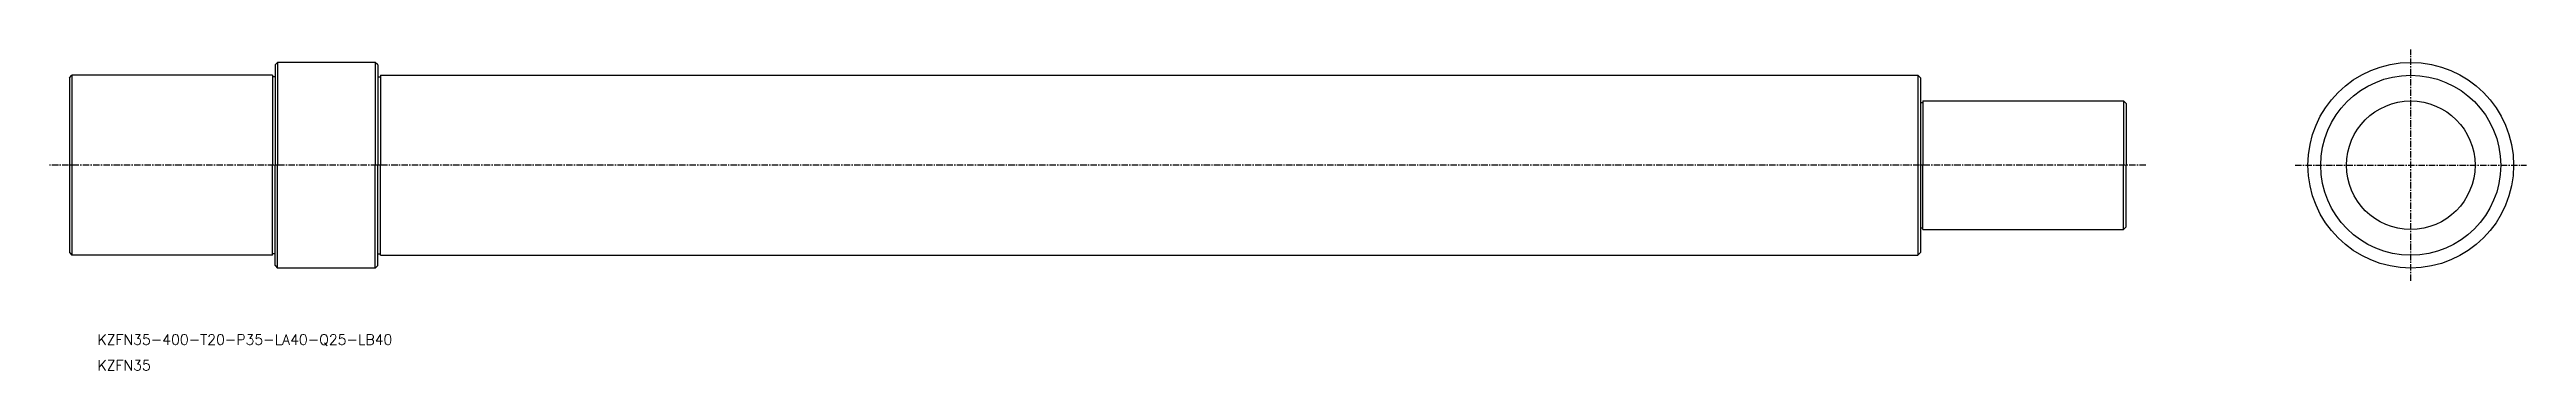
# Model space of a CAD drawing. Extents: x -21507 to -19844, y 30600 to 32128.
# Drawn here: x -21507.2 to -21025.5, y 32065.2 to 32127.6 of the extents above; entities outside this region: 1.
import ezdxf

# ---------------------------------------------------------------- set-up
doc = ezdxf.new("R2010")
doc.units = 0
doc.header["$PDMODE"] = 1
doc.linetypes.add('CENTER', pattern=[2, 1.25, -0.25, 0.25, -0.25])
doc.layers.get('0').update_dxf_attribs({"linetype": 'CONTINUOUS'})
doc.layers.add('CENTER', color=1, linetype='CENTER')
doc.styles.add('MISUMI', font='txt.shx')

msp = doc.modelspace()

# ---------------------------------------------------------------- linework, layer by layer
at = {"color": 7, "linetype": 'CONTINUOUS'}
for p, q in [((-21503.37, 32122.07), (-21502.87, 32122.57)), ((-21463.87, 32122.57), (-21502.87, 32122.57)), ((-21502.87, 32122.57), (-21502.87, 32087.57)), ((-21463.87, 32122.57), (-21463.87, 32105.07)), ((-21463.37, 32122.27), (-21463.87, 32122.27)), ((-21463.37, 32124.57), (-21462.87, 32125.07)), ((-21463.37, 32124.57), (-21463.37, 32105.07)), ((-21443.87, 32125.07), (-21462.87, 32125.07)), ((-21462.87, 32125.07), (-21462.87, 32105.07)), ((-21443.87, 32125.07), (-21443.87, 32105.07)), ((-21443.37, 32124.57), (-21443.87, 32125.07)), ((-21443.37, 32124.57), (-21443.37, 32105.07)), ((-21443.37, 32122.27), (-21442.87, 32122.27)), ((-21442.87, 32122.57), (-21143.87, 32122.57)), ((-21442.87, 32122.57), (-21442.87, 32105.07)), ((-21143.87, 32122.57), (-21143.87, 32087.57)), ((-21143.37, 32122.07), (-21143.87, 32122.57)), ((-21503.37, 32122.07), (-21503.37, 32088.07)), ((-21143.37, 32122.07), (-21143.37, 32088.07)), ((-21142.87, 32117.57), (-21103.87, 32117.57)), ((-21142.87, 32117.57), (-21142.87, 32105.07)), ((-21103.87, 32117.57), (-21103.87, 32105.07)), ((-21103.37, 32117.07), (-21103.87, 32117.57)), ((-21143.37, 32117.27), (-21142.87, 32117.27)), ((-21103.37, 32117.07), (-21103.37, 32105.07)), ((-21463.87, 32087.57), (-21463.87, 32105.07)), ((-21463.37, 32085.57), (-21463.37, 32105.08)), ((-21462.87, 32085.07), (-21462.87, 32105.08)), ((-21443.87, 32085.07), (-21443.87, 32105.08)), ((-21443.37, 32085.57), (-21443.37, 32105.08)), ((-21442.87, 32087.57), (-21442.87, 32105.07)), ((-21142.87, 32092.57), (-21142.87, 32105.07)), ((-21103.87, 32092.57), (-21103.87, 32105.07)), ((-21103.37, 32093.07), (-21103.37, 32105.07)), ((-21143.37, 32092.87), (-21142.87, 32092.87)), ((-21142.87, 32092.57), (-21103.87, 32092.57)), ((-21103.37, 32093.07), (-21103.87, 32092.57)), ((-21503.37, 32088.07), (-21502.87, 32087.57)), ((-21463.87, 32087.57), (-21502.87, 32087.57)), ((-21463.37, 32087.87), (-21463.87, 32087.87)), ((-21463.37, 32085.57), (-21462.87, 32085.07)), ((-21443.87, 32085.07), (-21462.87, 32085.07)), ((-21443.37, 32085.57), (-21443.87, 32085.07)), ((-21443.37, 32087.87), (-21442.87, 32087.87)), ((-21442.87, 32087.57), (-21143.87, 32087.57)), ((-21143.37, 32088.07), (-21143.87, 32087.57))]:
    msp.add_line(p, q, dxfattribs=at)
for radius in [20, 17.5, 12.5]:
    msp.add_circle((-21048, 32105.07), radius, dxfattribs=at)
msp.add_point((-19844.35, 30599.58), dxfattribs=at)
at = {"layer": 'CENTER', "color": 1, "linetype": 'CENTER'}
for p, q in [((-21048, 32082.57), (-21048, 32127.57)), ((-21099.52, 32105.07), (-21507.23, 32105.07)), ((-21070.5, 32105.07), (-21025.5, 32105.07))]:
    msp.add_line(p, q, dxfattribs=at)

# ---------------------------------------------------------------- texts
at = {"color": 7, "linetype": 'CONTINUOUS', "style": 'MISUMI'}
for s, p in [('KZFN35-400-T20-P35-LA40-Q25-LB40', (-21497.91, 32070.16)), ('KZFN35', (-21497.91, 32065.16))]:
    msp.add_text(s, height=2, dxfattribs=at).set_placement(p)

doc.saveas('drawing.dxf')
